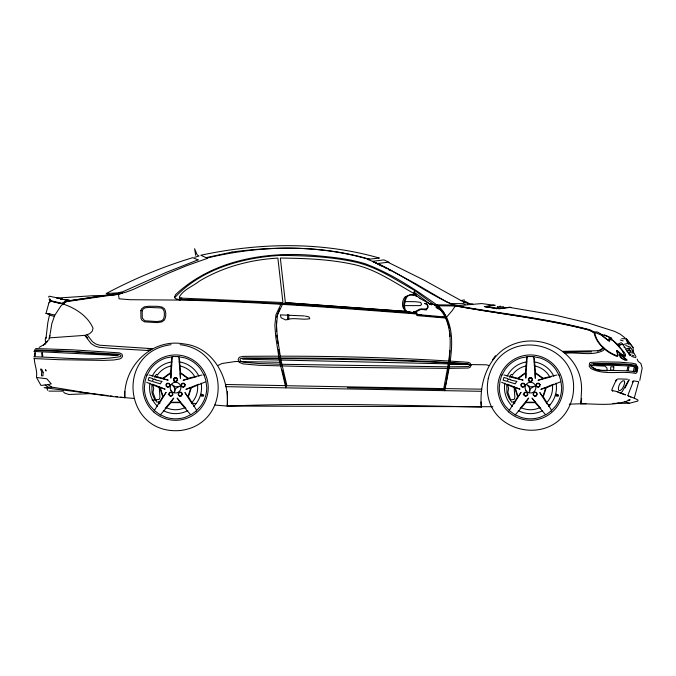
<?xml version="1.0" encoding="UTF-8"?>
<svg xmlns="http://www.w3.org/2000/svg" width="676" height="676" viewBox="0 0 676 676"><rect width="100%" height="100%" fill="white"/><g stroke="black" fill="none" stroke-linecap="round" stroke-linejoin="round"><path stroke-width="1.01" d="M492.888 406.724L227.263 406.073L227.423 391.531M134.228 398.434L124.815 397.657C123.37 366.417 151.694 337.958 183.889 343.923C213.76 347.134 229.62 378.628 227.263 406.073L214.714 405.042M154.905 376.887L168.189 380.123L163.077 378.678L170.876 373.017L170.884 378.163L172.287 356.48L177.999 356.607L185.199 357.967A31.197 31.197 0 0 1 200.797 369.299L204.194 375.357L205.943 380.749L206.755 387.644A31.197 31.197 0 0 1 200.797 405.98L196.091 411.076L191.502 414.413L185.199 417.312A31.197 31.197 0 0 1 165.916 417.312L159.612 414.413L155.024 411.076L150.317 405.98A31.197 31.197 0 0 1 144.36 387.635L145.171 380.749L146.929 374.91M509.814 376.887L523.106 380.123L517.985 378.678L525.784 373.017L525.793 378.163L527.195 356.48L532.908 356.607L540.107 357.967A31.197 31.197 0 0 1 555.706 369.299L559.103 375.357L560.852 380.749L561.663 387.644A31.197 31.197 0 0 1 555.706 405.98L550.999 411.076L546.411 414.413L540.107 417.312A31.197 31.197 0 0 1 520.824 417.312L514.52 414.413L509.932 411.076L505.225 405.98A31.197 31.197 0 0 1 499.268 387.635L500.079 380.749L501.837 374.91M449.895 350.557L449.27 361.753M171.788 357.503L170.521 372.738L162.924 378.256L149.058 374.994M526.705 357.503L525.429 372.738L517.841 378.256L503.966 374.994M612 390.187L612.684 390.973L612 390.187L612.101 388.937L615.135 382.303L617.12 379.506M276.535 317.171L279.949 308.408M56.961 302.654L49.99 300.828L50.108 299.493L49.263 299.13M49.204 299.189L50.142 299.155L49.99 300.828M159.173 386.697L159.967 397.387M514.081 386.697L514.875 397.387M49.373 338.439L49.728 335.49L48.748 340.222M569.293 404.155L580.802 403.775L581.428 392.502C584.622 351.224 535.231 326.694 502.707 350.033C485.571 363.249 479.402 386.266 481.38 407.104C396.702 405.144 311.94 402.727 227.263 406.073M45.943 338.625L47.827 322.613L49.678 314.137L45.993 313.427L48.858 303.11M628.08 400.065L630.159 399.829C614.602 406.546 597.238 403.783 580.802 403.775L581.673 398.603M639.8 380.402L642.158 368.065L640.873 363.494L638.22 361.466L637.164 359.15M444.74 390.753C449.65 363.739 460.652 326.085 437.237 304.944L435.767 304.766C458.936 325.798 448.34 361.778 443.76 388.607L286.928 385.734L280.886 360.012L277.295 336.699L276.442 325.3L277.515 314.762L282.323 304.673L284.342 303.71L280.734 304.673L275.935 314.762L274.862 325.3L275.715 336.699L279.315 360.071L285.863 387.863L481.422 391.311L481.625 389.165L445.323 388.607M612.946 403.42L629.542 403.242L637.907 401.02L637.958 400.006L634.257 398.139L638.744 381.72L633.361 380.825L632.254 382.016M414.768 311.974L414.574 312.608L409.986 312.346L407.104 311.746L405.583 310.715C403.538 306.008 404.552 300.414 407.349 296.232C409.926 294.55 414.092 293.536 416.264 296.358M467.64 304.115L468.045 302.916L466.584 302.037M417.1 314.923L416.906 313.977C338.093 307.969 259.254 301.724 180.205 300.093L175.16 298.547L174.67 297.085L175.54 294.66C212.095 260.37 265.026 251.269 313.487 255.401C330.995 257.066 348.647 258.545 365.513 263.877C391.286 273.619 414.616 288.88 436.857 304.952L429.632 303.879L420.016 298.454M628.156 394.547L633.344 381.408M159.705 398.063L159.181 399.406L155.666 399.862L152.987 392.376L153.697 388.472L152.818 385.092M514.613 398.063L514.09 399.406L510.574 399.862L507.896 392.376L508.605 388.472L507.727 385.092M628.891 379.794L622.19 391.674L620.889 392.671M625.097 387.914L629.17 379.811M181.227 395.477L181.929 394.142L181.345 392.781L179.909 392.376L178.701 393.255L178.633 394.742L179.655 396.128L181.498 395.815L182.376 394.142L181.641 392.452L179.85 391.962L178.337 393.06L178.261 394.911L179.655 396.128L181.498 395.815M536.136 395.477L536.845 394.142L536.254 392.781L534.817 392.376L533.609 393.255L533.541 394.742L534.564 396.128L536.406 395.815L537.285 394.142L536.55 392.452L534.767 391.962L533.246 393.06L533.17 394.911L534.564 396.128L536.406 395.815M146.92 375.349L150.317 369.299A31.197 31.197 0 0 1 165.916 357.967L173.124 356.607M501.829 375.349L505.225 369.299A31.197 31.197 0 0 1 520.824 357.967L528.032 356.607M201.33 395.84L201.828 394.995L201.321 394.252L200.51 394.64L200.519 395.621L203.146 396.322L203.637 395.477L201.321 394.252M556.238 395.84L556.737 394.995L556.23 394.252L555.418 394.64L555.427 395.621L558.055 396.322L558.545 395.477L556.23 394.252M46.298 337.231L45.275 338.946L45.605 344.143M154.263 410.687L162.73 396.753L159.832 387.83L146.684 382.295M509.172 410.687L517.639 396.753L514.74 387.83L501.592 382.295M158.944 403.961L166.135 392.317L163.178 396.736L160.204 387.568L165.105 389.156L152.523 384.205M513.853 403.961L521.044 392.317L518.086 396.736L515.112 387.568L520.013 389.156L507.431 384.205M154.61 377.064L156.325 374.403L157.643 374.867M509.518 377.064L511.233 374.403L512.552 374.867M50.201 299.916L49.99 302.147L48.731 302.823M493.759 305.155L481.591 303.566L455.37 305.873L452.227 310.588L446.245 317.543L442.079 317.171M455.37 305.873C499.995 314.163 545.329 318.759 589.337 330.175L594.06 332.693C596.19 343.738 607.073 352.847 617.323 356.548L618.194 355.314L617.146 350.988L622.427 355.213L624.599 356.37L625.393 356.294L625.494 355.424C626.246 351.934 614.577 345.411 620.788 344.405M282.898 304.268L285.356 302.679L409.293 311.636L285.356 302.679L280.354 258.046C304.572 258.333 328.95 259.153 352.711 264.265C375.417 268.828 394.488 282.652 414.346 293.722L416.788 296.325M615.515 380.943L616.512 379.549M449.396 328.012L446.245 317.543L443.312 311.695L415.072 290.705L414.084 292.083L414.346 293.722M492.441 359.902L495.508 355.72M165.172 408.481L173.766 398.046L170.749 402.22L180.382 402.22L177.095 398.046L185.942 408.481M463.567 302.071L464.437 301.006L466.043 301.978M520.081 408.481L528.674 398.046L525.658 402.22L535.291 402.22L532.004 398.046L540.851 408.481M160.229 415.013L170.876 402.651L180.255 402.651L190.226 414.227M515.137 415.013L525.784 402.651L535.164 402.651L545.135 414.227M47.776 340.839L43.382 345.14L47.675 341.101L44.008 344.557L39.123 347.405M62.868 303.685L65.572 301.597L70.008 300.55M437.685 305.772L455.903 305.983C425.288 292.987 398.739 271.397 367.507 259.381L379.371 258.071C321.531 241.374 259.297 242.667 200.78 255.258L207.507 258.316L186.483 265.761L168.358 273.273L133.316 289.412L126.116 292.133L118.427 294.136L65.902 301.707L61.034 305.772L54.739 315.346L51.875 323.491L49.475 337.873L85.269 335.33L87.855 338.161M65.902 301.707L62.876 303.938C75.239 307.977 87.787 315.996 93.043 328.215L92.173 331.308L89.612 333.741L84.863 335.473L91.023 343.467L94.817 345.96L99.051 347.261L112.807 348.444L149.311 350.59L152.277 348.681L99.516 345.208L95.781 344.008L92.358 341.583L87.077 334.671M406.149 296.341L404.628 297.229C402.381 300.55 401.552 305.375 403.699 308.94M217.824 365.53L222.125 363.477L235.493 361.499L280.599 362.302L281.233 365.251M424.528 303.456L426.353 303.82L427.562 305.56L427.604 307.166L426.717 308.907L419.754 309.135L414.143 312.151L415.064 312.236M594.06 332.693L595.556 331.95C599.257 330.294 609.482 343.974 608.941 339.031L609.321 338.287L610.682 338.439L618.793 345.47M202.318 395.122L203.13 394.742M557.235 395.122L558.038 394.742M205.377 381.906L191.291 387.813L188.393 396.736L196.31 409.808M560.286 381.906L546.2 387.813L543.301 396.736L551.227 409.808M198.583 384.196L185.934 389.393L190.919 387.551L187.936 396.719L184.903 392.562L192.17 403.952M553.492 384.196L540.842 389.393L545.828 387.551L542.845 396.719L539.811 392.562L547.078 403.952M597.584 351.275L601.843 349.644L602.84 347.185M62.15 303.896L65.572 301.597L70.101 300.465L63.857 299.544M196.091 411.076L196.513 410.923M550.999 411.076L551.422 410.923M621.675 344.067L622.283 343.856L625.655 348.47M194.705 257.26L199.048 256.001L197.189 254.86L194.587 248.726L195.668 255.317M118.03 294.398L122.136 293.266M196.209 376.878L183.128 380.267L188.021 378.67L180.222 373.008L180.433 378.315L178.819 356.48L177.999 356.607M551.117 376.878L538.037 380.267L542.929 378.67L535.13 373.008L535.341 378.315L533.727 356.48L532.908 356.607M48.038 384.644L51.266 383.85L46.805 378.788L36.563 377.495L40.974 385.421L48.038 384.644L51.773 387.145C76.033 390.804 100.31 395.95 124.815 397.657L124.714 391.353M202.056 374.994L188.173 378.247L180.576 372.73L179.394 358.525M556.965 374.994L543.082 378.247L535.485 372.73L534.302 358.525M627.641 343.552L622.579 344.616M158.26 401.882L156.84 402.195L153.883 397.784L152.041 393.187L151.855 385.083M513.168 401.882L511.749 402.195L508.791 397.784L506.949 393.187L506.763 385.083M171.036 344.692C114.81 351.909 123.573 435.183 180.078 430.536C230.854 424.68 230.846 350.531 180.061 344.692M460.829 300.617L464.344 299.899M615.726 403.513L618.971 402.938M494.232 305.079L484.253 306.659L499.285 308.771L510.904 307.318M498.051 307.495L503.637 306.684M498.719 306.473L500.857 306.245M509.941 307.174L498.677 308.56L485.343 306.769L495.347 305.231M113.112 295.116L117.049 294.542M69.721 300.414L65.276 301.369L62.234 303.372L51.199 300.837L50.134 300.482L49.855 299.417M174.67 297.085L175.329 297.001C202.065 268.71 243.005 257.429 280.988 255.367C305.155 255.705 329.474 256.593 353.185 261.629C375.932 266.099 395.215 279.568 415.072 290.705M410.957 311.957L408.963 312.194L404.89 310.487C402.659 305.991 403.699 300.414 406.352 296.325L410.34 294.77L413.881 295.387M51.773 387.145L44.134 387.703L108.05 395.595M414.625 312.464L421.258 309.211L426.193 310.005L428.043 307.386L428.026 305.814L426.784 304.09L424.908 303.701M381.543 266.023L372.552 261.316L383.892 259.897L389.063 262.28M112.131 295.184L92.544 295.742L56.581 298.116M626.551 348.546L630.294 348.199L630.277 347.084L625.722 345.52M591.593 351.909L563.868 352.171M93.364 393.533L68.8 394.488L64.558 393.035L63.544 391.995M548.363 404.856L550.45 404.789M617.746 378.94L627.514 379.168M580.802 403.775L585.991 403.716M34.476 350.312L71.233 351.757L118.241 355.103L117.185 355.508L33.885 351.444M621.7 338.71L625.587 338.701L629.111 344.785M174.526 377.943L176.529 377.943M529.443 377.943L531.437 377.943M48.968 391.125L62.986 391.125L62.986 390.584M450.072 303.575L463.44 303.651L465.046 304.715M347.371 387.728L444.385 389.57L446.101 382.87L448.991 364.313L486.171 364.786L488.968 365.53M285.331 385.641L225.454 384.483L225.801 386.664L285.863 387.863M33.8 356.776C62.505 357.469 92.528 361.322 120.632 356.607L120.869 355.399L119.128 354.275L71.276 351.343L34.653 349.931M180.205 300.093L129.893 299.705L119.077 298.809L118.427 294.136M34.028 358.567L58.795 359.683L103.445 360.409L113.847 359.987L119.686 358.99L121.545 357.95L122.5 356.446L122.06 354.241L119.517 352.88L71.31 349.762L35.591 348.554M176.842 299.358L180.686 299.493C259.525 301.074 338.144 307.403 416.746 313.258L416.906 313.977M147.824 349.002L151.466 349.179M179.529 298.04L282.931 302.535L277.878 258.105C250.407 259.652 223.131 266.902 199.428 281.081C192.897 286.345 183.838 289.303 179.41 296.815L179.529 298.04L181.945 298.158M453.25 305.045L436.789 304.834L443.312 311.704L436.012 307.529M413.467 311.966L416.593 312.211L416.746 313.258M413.467 311.957L416.593 312.211M151.999 399.888L156.173 400.234M191.722 403.149L195.905 403.496M418.985 315.092L421.807 315.346M419.179 315.109L422.306 315.396M425.812 315.7L430.629 316.14M433.755 316.419L438.073 316.807M64.896 299.806L70.101 300.465L69.611 300.643M45.993 313.427L48.858 313.689M496.471 308.771L496.928 308.814M493.176 308.45L493.624 308.493M110.146 395.849L112.241 396.111M115.385 396.499L117.48 396.753M120.624 397.142L124.815 397.657M628.95 352.526L633.099 353.007L633.082 351.892L632.322 351.427M64.102 299.595L60.181 299.045L63.054 299.527M511.715 377.081L513.768 377.377M156.807 377.081L158.86 377.377M416.847 296.164L414.084 292.083L429.632 303.879L436.857 304.952M510.329 307.521L555.097 315.126L587.841 322.883L614.661 331.401L620.264 334.189L624.92 337.806M64.964 299.738L68.428 300.313M463.373 302.493L472.811 304.065M612.524 390.576L616.968 391.581L625.511 394.852L620.805 393.255M458.522 305.577L453.047 304.597L446.371 301.775L416.171 284.064L384.695 267.062L372.552 261.316M305.332 316.131L308.949 316.883L309.785 318.734C301.851 320.263 293.595 317.01 285.711 319.934L281.047 317.72L280.405 314.872L304.428 315.945M62.462 299.003L49.5 296.232L48.799 296.418L48.799 297.237M624.447 401.696L629.542 403.242M49.534 300.744L60.603 303.524M57.063 302.552L62.251 303.786M635.82 357.697L631.654 356.429M621.354 342.546L617.687 344.304L619.165 345.782L622.309 343.839M555.418 394.64L558.545 395.477M200.51 394.64L203.637 395.477M625.452 349.5L631.342 351.157M629.111 354.308L631.021 354.849M620.264 340.011L623.145 340.856M632.085 355.221L633.902 355.804M600.55 334.088L607.394 336.276L611.865 338.456L604.479 334.899M634.257 398.139L628.384 396.051M616.968 391.581L619.858 392.933M627.345 395.35L630.911 397.015M464.75 302.603L423.59 279.889L387.923 262.246L377.859 263.479L386.833 268.702M388.641 269.732L390.458 270.763M429.632 303.879L431.457 304.927M626.322 350.751L627.015 351.216M624.058 347.278L624.734 347.734M45.115 385.066L48.317 387.272M626.998 341.98L627.641 342.445M523.173 394.328L525.598 396.085M168.265 394.328L170.69 396.085M417.422 296.451L420.464 298.758M619.377 352.627L621.937 354.596L624.641 355.559L621.616 349.56L613.301 340.805L609.929 339.242L609.456 341.473L601.243 335.076L596.131 332.888L594.888 333.471C596.916 343.805 607.158 352.078 616.698 355.652L617.594 354.545L616.436 350.379L619.377 352.627L617.171 350.531M629.398 354.182L630.657 355.559M633.049 347.498L626.382 338.853L633.049 347.498L633.539 352.787M627.227 351.072L630.083 355.331L627.641 351.571M630.995 348.022L635.989 356.641M628.908 348.368L630.319 350.836M628.291 348.148L630.15 351.402M47.016 388.734L47.776 390.407M286.32 386.63L282.289 370.161M624.632 382.21L624.252 380.782L622.85 380.875C619.824 382.531 618.134 386.368 618.422 389.748L619.115 390.576L620.238 390.517L621.827 389.241A4.639 1.242 -66.5 0 0 624.641 382.202M280.286 360.697L280.599 362.302M34.248 358.322C34.468 364.955 37.476 370.499 36.504 376.802M276.814 335.203L277.202 338.27M277.456 340.315L277.836 343.374M278.605 349.509L279.205 354.292M480.94 401.958L481.38 407.104M449.582 331.147L449.886 336.378M559.094 374.901L559.103 375.357M204.177 374.901L204.194 375.357M276.543 321.168L276.552 331.164M528.438 378.94L528.438 380.918M497.637 307.428L497.637 306.65L497.164 307.512M173.529 378.94L173.529 380.918M197.485 384.762A22.114 22.114 0 0 1 192.499 401.857M184.911 407.67A22.114 22.114 0 0 1 166.195 407.67M159.908 403.268A22.114 22.114 0 0 1 158.615 401.857M157.449 374.943A22.114 22.114 0 0 1 171.712 365.86M179.394 365.86A22.114 22.114 0 0 1 194.705 376.583M201.169 383.123A26.009 26.009 0 0 1 193.623 406.352M187.767 410.602A26.009 26.009 0 0 1 163.347 410.602M157.491 406.352A26.009 26.009 0 0 1 149.945 383.123M152.176 376.245A26.009 26.009 0 0 1 171.941 361.888M179.174 361.888A26.009 26.009 0 0 1 198.93 376.245M552.393 384.762A22.114 22.114 0 0 1 547.408 401.857M539.828 407.67A22.114 22.114 0 0 1 521.103 407.67M514.816 403.268A22.114 22.114 0 0 1 513.523 401.857M512.357 374.943A22.114 22.114 0 0 1 526.629 365.86M534.302 365.86A22.114 22.114 0 0 1 549.613 376.583M556.078 383.123A26.009 26.009 0 0 1 548.532 406.352M542.676 410.602A26.009 26.009 0 0 1 518.255 410.602M512.4 406.352A26.009 26.009 0 0 1 504.854 383.123M507.093 376.245A26.009 26.009 0 0 1 526.849 361.888M534.082 361.888A26.009 26.009 0 0 1 553.838 376.245M416.416 312.591L416.416 314.796L417.405 315.641L446.05 318.083L445.467 317.019L417.126 314.526L416.391 313.808L416.424 311.915L416.416 312.591M287.697 314.931L287.562 319.723L288.669 319.452L288.821 314.931L287.697 314.931M45.63 369.84L45.968 370.828L45.63 369.84M613.8 366.865L613.614 370.161L610.563 370.051L610.817 366.755L613.8 366.865M142.188 310.842L142.298 318.024L144.74 320.77L156.9 321.539L161.31 320.948L163.372 319.351C164.623 316.385 164.851 312.557 163.474 309.6L161.277 307.969L148.813 307.403L144.96 307.876L142.949 309.312L142.188 310.842M161.877 381.408L160.296 383.833L152.937 381.594L152.751 380.52L151.931 381.289L148.221 380.157L149.041 377.436L152.658 378.552L152.506 379.059L153.883 379.481L154.027 378.983L155.759 379.515L155.598 379.996L161.877 381.408M516.785 381.408L515.205 383.833L507.845 381.594L507.668 380.52L506.839 381.289L503.13 380.157L503.95 377.436L507.566 378.552L507.414 379.059L508.791 379.481L508.943 378.983L510.676 379.515L510.507 379.996L516.785 381.408M140.845 310.673L140.954 318.219L141.799 320.027L144.368 321.835L157.035 322.629L161.817 321.92L164.412 320.069C166.203 316.757 166.288 312.211 164.547 308.856L162.071 307.073L157.567 306.321L148.737 306.253L144.292 306.82L141.74 308.687L140.845 310.673M404.535 303.6L404.383 305.62L420.413 305.603L421.604 304.352L420.666 302.349L415.233 301.699L404.873 301.589L404.535 303.6M488.249 378.653C477.738 434.355 559.643 451.754 572.682 396.584C583.202 340.873 501.288 323.474 488.249 378.653M637.823 367.879L636.902 372.527L635.803 373.448C620.94 370.38 604.395 375.839 590.74 368.403L589.202 366.215L589.565 363.088L590.723 362.404L601.167 361.913L619.174 362.142L632.204 363.198L635.922 364.001L637.823 367.879M637.468 368.369L636.936 371.006L635.998 371.656L624.793 370.718L601.936 370.313L596.477 369.485L592.108 367.076L590.579 364.567L591.618 363.857L601.606 363.502L624.548 364.043L636.108 365.31L637.468 368.369M174.636 387.914L174.459 392.46L175.752 388.43L179.774 386.233L175.498 386.917L171.983 384.593L174.636 387.914M529.545 387.914L529.376 392.46L530.66 388.43L534.691 386.233L530.407 386.917L526.891 384.593L529.545 387.914M43.087 372.239L42.985 375.814L41.498 375.856L41.675 371.597L40.459 369.164L41.684 369.13L43.087 372.239M184.759 384.669L184.548 386.148L183.264 386.909L181.869 386.385L181.405 384.965L182.233 383.723L183.711 383.588L184.759 384.669M185.165 384.517L184.894 386.359L183.297 387.323L181.557 386.672L180.982 384.897L182.013 383.343L183.855 383.165L185.165 384.517M539.676 384.669L539.456 386.148L538.172 386.909L536.778 386.385L536.313 384.965L537.141 383.723L538.62 383.588L539.676 384.669M540.073 384.517L539.811 386.359L538.214 387.323L536.465 386.672L535.891 384.897L536.921 383.343L538.764 383.165L540.073 384.517M628.824 367.279L628.334 370.549L627.125 370.448L627.649 367.178L628.824 367.279M635.381 367.583L634.713 371.859L633.319 371.732L634.13 367.49L635.381 367.583M636.716 368.158L636.209 371.428L635.465 371.327L636.006 368.057L636.716 368.158M603.017 347.303L601.936 348.934L599.316 350.278L596.578 350.751L562.567 351.351L565.533 353.261C577.921 351.841 592.007 356.404 603.381 350.43L604.42 348.562L603.017 347.303M619.512 354.216L620.01 356.869L620.872 357.756L624.607 360.021L627.184 360.139L621.65 355.297L619.512 354.216M619.884 354.655L621.092 357.748L624.159 359.59L626.618 359.784L619.884 354.655M173.859 378.366L173.462 380.174L174.611 381.636L176.478 381.644L177.636 380.174L177.23 378.357L175.557 377.538L173.859 378.366M174.222 378.628L173.901 380.081L174.814 381.247L176.318 381.247L177.239 380.081L176.909 378.628L175.574 377.969L174.222 378.628M528.776 378.366L528.37 380.174L529.519 381.636L531.387 381.644L532.544 380.174L532.139 378.357L530.466 377.538L528.776 378.366M529.131 378.628L528.809 380.081L529.731 381.247L531.226 381.247L532.147 380.081L531.826 378.628L530.483 377.969L529.131 378.628M49.72 313.909L49.416 315.185L54.249 316.3L54.68 315.058L49.72 313.909M169.718 384.948L169.254 386.368L167.851 386.883L166.575 386.123L166.364 384.636L167.403 383.562L168.89 383.698L169.718 384.948M170.124 384.914L169.549 386.689L167.809 387.331L166.211 386.385L165.941 384.517L167.251 383.182L169.101 383.36L170.124 384.914M524.627 384.948L524.162 386.368L522.759 386.883L521.483 386.123L521.272 384.636L522.311 383.562L523.799 383.698L524.627 384.948M525.032 384.914L524.458 386.689L522.717 387.331L521.12 386.385L520.85 384.517L522.159 383.182L524.01 383.36L525.032 384.914M469.507 365.167L469.22 366.054L468.096 366.561L448.526 366.84L281.613 364.288L258.942 363.536L243.478 362.184L240.715 361.128L239.921 359.801L240.563 358.593L243.106 358.077C317.897 357.672 392.832 358.635 467.454 363.73L469.085 364.322L469.507 365.167M471.054 365.175L470.293 367.119L468.35 368.048L448.247 368.403L331.62 367.262L258.832 365.285L243.157 363.908L239.253 362.395L238.113 359.649L239.304 357.249L242.904 356.379C318.007 355.576 393.229 357.046 468.164 362.311L470.133 363.105L471.054 365.175M169.482 392.46L168.746 394.167L169.617 395.815L171.476 396.136L172.862 394.919L172.786 393.069L171.273 391.97L169.482 392.46M169.752 392.764L169.161 394.133L169.853 395.46L171.341 395.714L172.456 394.733L172.397 393.246L171.189 392.367L169.752 392.764M524.39 392.46L523.655 394.167L524.525 395.815L526.384 396.136L527.77 394.919L527.694 393.069L526.182 391.97L524.39 392.46M524.66 392.764L524.069 394.133L524.762 395.46L526.249 395.714L527.365 394.733L527.305 393.246L526.097 392.367L524.66 392.764M65.242 301.454L62.276 303.668L68.031 300.871L122.297 292.928L65.242 301.454M198.093 259.846L165.933 272.512L122.736 291.77L117.447 292.885L106.183 293.545C133.823 278.867 162.781 266.674 192.761 257.666L198.093 259.846M594.576 332.203L593.95 332.516L589.202 329.956C545.211 318.438 499.834 313.951 455.185 305.772L456.19 305.662C500.781 313.656 546.081 318.142 589.937 329.837L594.576 332.203M591.128 365.479L590.604 365.724C594.373 370.854 601.53 370.676 607.285 370.752L606.828 367.879L605.003 366.113L591.128 365.479M594.153 363.958L593.156 364.288C607.504 366.02 622.427 364.719 636.86 367L636.234 365.775L624.717 364.525L594.153 363.958M232.079 252.064L206.341 257.598L206.991 258.055C259.787 245.363 316.3 243.977 368.69 259.356L369.831 259.364C325.283 246.157 277.836 245.853 232.079 252.064M35.051 352.602L34.856 355.973L35.051 352.602M243.977 358.39L242.684 358.61L242.692 359.193L468.409 364.33L466.913 363.849C392.705 359.607 318.303 358.736 243.977 358.39M49.348 313.875L47.472 313.715L49.331 313.884M42.444 352.965L41.692 352.864L41.971 356.151L42.749 356.26L42.444 352.965M508.597 411.912A32.685 32.685 0 0 0 562.432 394.421A32.685 32.685 0 0 0 520.368 356.548A32.685 32.685 0 0 0 508.597 411.912M525.793 390.331A5.391 5.391 0 0 0 535.138 390.331A5.391 5.391 0 0 0 530.466 382.244A5.391 5.391 0 0 0 525.793 390.331M153.689 411.912A32.685 32.685 0 0 0 207.524 394.421A32.685 32.685 0 0 0 165.451 356.548A32.685 32.685 0 0 0 153.689 411.912M170.884 390.331A5.391 5.391 0 0 0 180.222 390.331A5.391 5.391 0 0 0 175.557 382.244A5.391 5.391 0 0 0 170.884 390.331"/></g></svg>
